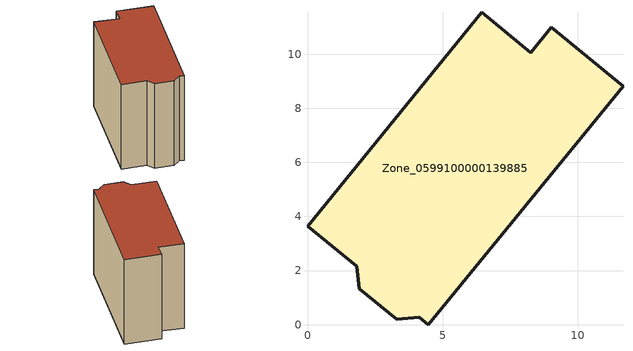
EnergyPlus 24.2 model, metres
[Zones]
Zone_0599100000139885
 floor ground (C_G): 8.25,10.06 9.01,11 11.67,8.82 4.47,0 4.14,0.27 3.3,0.19 1.91,1.32 1.82,2.16 0,3.63 6.44,11.55 z0
 wall outside (C_F): 1.82,2.16 1.91,1.32 3.3,0.19 4.14,0.27 4.47,0 11.67,8.82 9.01,11 8.25,10.06 6.44,11.55 0,3.63 1.82,2.16 z0:9.12
 roof outside (C_R): 6.44,11.55 0,3.63 1.82,2.16 1.91,1.32 3.3,0.19 4.14,0.27 4.47,0 11.67,8.82 9.01,11 8.25,10.06 z9.12
[BUILDING]
Pand.0599100000139885: North Axis=0; Terrain=City; Loads Convergence Tolerance Value=0.04; Temperature Convergence Tolerance Value=0.4; Solar Distribution=FullExterior; Maximum Number of Warmup Days=25; Minimum Number of Warmup Days=1
[Site:Location]
Rotterdam.The.Hague.AP_ZH_NLD Design_Conditions: Latitude=51.96; Longitude=4.45; Time Zone=1; Elevation=-4.5
[SITE:GROUNDTEMPERATURE:BUILDINGSURFACE]
18, 18, 18, 18, 18, 18, 18, 18, 18, 18, 18, 18
[MATERIAL] Thermal Absorptance=0.9; Solar Absorptance=0.7; Visible Absorptance=0.7
Name | Roughness | Thickness | Conductivity | Density | Specific Heat
G.TI.1946 | MediumSmooth | 0.15 | 1 | 540 | 1210
F.TI.1946 | Rough | 0.3 | 0.857143 | 1920 | 840
R.TI.1946 | MediumRough | 0.2 | 0.1 | 1500 | 1000
[CONSTRUCTION]
C_G: G.TI.1946
C_F: F.TI.1946
C_R: R.TI.1946
[ZONE]
Zone_0599100000139885: Type=1; Multiplier=1; Ceiling Height=Autocalculate; Volume=Autocalculate; Floor Area=autocalculate; Part of Total Floor Area=Yes
[ZONEINFILTRATION:DESIGNFLOWRATE]
Infil_Zone_0599100000139885: Zone or ZoneList or Space or SpaceList=Zone_0599100000139885; Schedule=AlwaysOn; Design Flow Rate Calculation Method=Flow/Area; Flow Rate per Floor Area=0.003; Constant Term Coefficient=1; Temperature Term Coefficient=0; Velocity Term Coefficient=0; Velocity Squared Term Coefficient=0
[HVACTEMPLATE:ZONE:IDEALLOADSAIRSYSTEM]
Zone_0599100000139885: Maximum Heating Supply Air Temperature=50; Minimum Cooling Supply Air Temperature=13; Maximum Heating Supply Air Humidity Ratio=0.0156; Minimum Cooling Supply Air Humidity Ratio=0.0077; Heating Limit=NoLimit; Cooling Limit=NoLimit; Dehumidification Control Type=ConstantSensibleHeatRatio; Cooling Sensible Heat Ratio=0.7; Dehumidification Setpoint=60; Humidification Control Type=None; Humidification Setpoint=30; Outdoor Air Method=None; Outdoor Air Flow Rate per Person=0.00944; Outdoor Air Flow Rate per Zone Floor Area=0; Outdoor Air Flow Rate per Zone=0; Demand Controlled Ventilation Type=None; Outdoor Air Economizer Type=NoEconomizer; Heat Recovery Type=None; Sensible Heat Recovery Effectiveness=0.7; Latent Heat Recovery Effectiveness=0.65
[ZONECONTROL:THERMOSTAT]
ThermostatControl_Zone_0599100000139885: Zone or ZoneList=Zone_0599100000139885; Control Type Schedule=DualSetpointControlType; Control 1=Thermostat_Zone_0599100000139885; Temperature Difference Between Cutout And Setpoint=0
[THERMOSTATSETPOINT:DUALSETPOINT]
Thermostat_Zone_0599100000139885: Heating Setpoint Temperature Schedule=HeatingSetpoint_Zone_0599100000139885; Cooling Setpoint Temperature Schedule=CoolingSetpoint_Zone_0599100000139885
[SCHEDULE:COMPACT]
HeatingSetpoint_Zone_0599100000139885: Through: 12/31, For: AllDays, Until: 24:00, 21
CoolingSetpoint_Zone_0599100000139885: Through: 12/31, For: AllDays, Until: 24:00, 24
DualSetpointControlType: Through: 12/31, For: AllDays, Until: 24:00, 4
AlwaysOn: Through: 12/31, For: AllDays, Until: 24:00, 1
